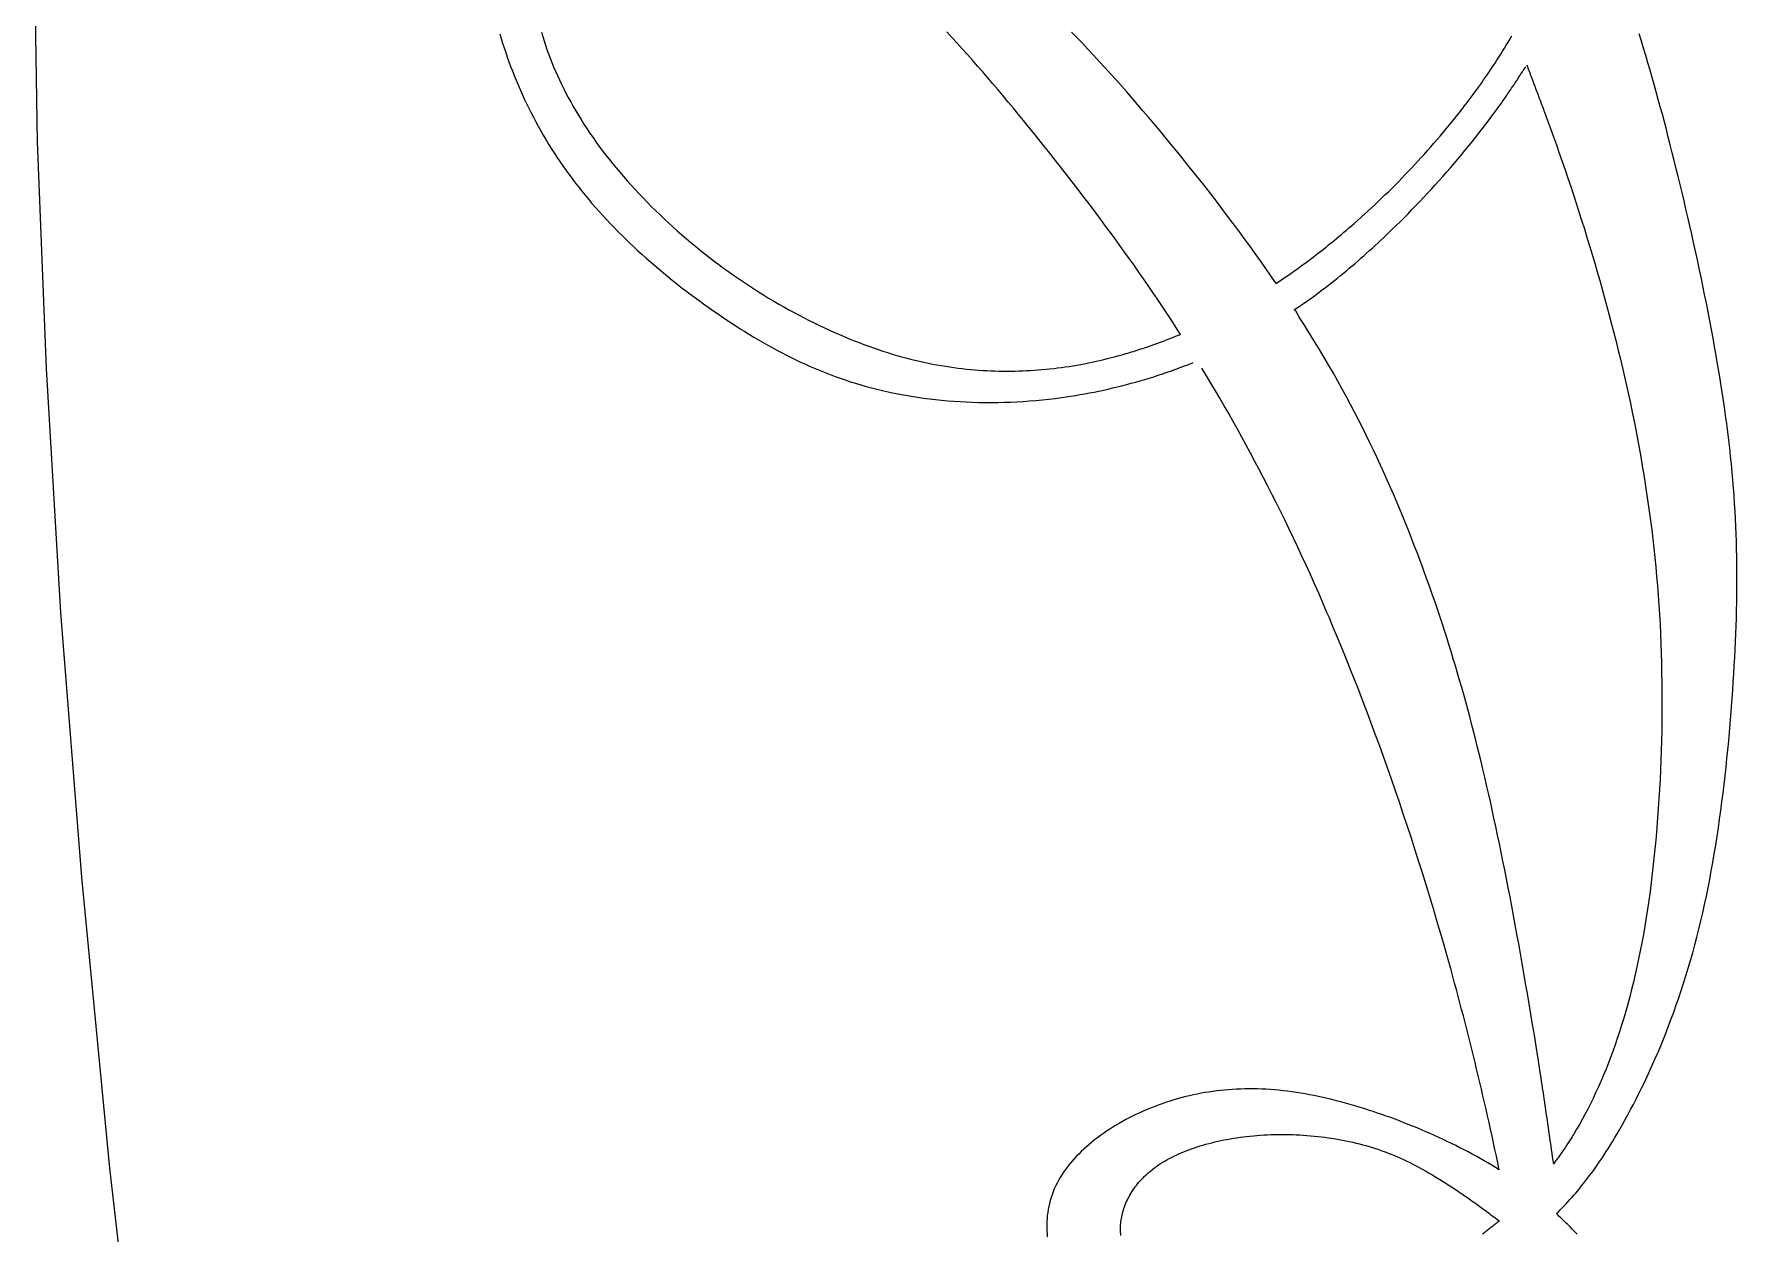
# Model space of a CAD drawing. Extents: x 13 to 113, y 0 to 127.
# Drawn here: x 28.73 to 47.96, y 47.43 to 60.98 of the extents above; entities that cross this region are included whole.
import ezdxf

# ---------------------------------------------------------------- set-up
doc = ezdxf.new("R2010")
doc.units = 0
doc.layers.add('Layer_1', color=7, linetype='CONTINUOUS')

msp = doc.modelspace()

# ---------------------------------------------------------------- linework, layer by layer
at = {"layer": 'Layer_1', "color": 7}
for points in [[(36.923415, 0.325351), (36.923415, 0.325351), (35.082586, 11.264713), (33.564243, 20.492892), (32.333419, 28.215808), (31.35515, 34.639394), (30.594424, 39.969557), (30.016261, 44.412231), (29.585688, 48.173336), (29.267701, 51.458798), (29.032102, 54.446412), (28.867885, 57.201492), (28.768825, 59.761226), (28.728668, 62.162804)], [(33.987454, 60.978971), (34.003145, 60.926597), (34.01943, 60.874126), (34.036385, 60.821595), (34.053935, 60.76905), (34.07208, 60.71652), (34.090819, 60.664056), (34.11008, 60.611689), (34.129935, 60.559471), (34.150385, 60.507431), (34.171355, 60.455615), (34.193664, 60.402333), (34.216569, 60.349326), (34.240067, 60.296603), (34.264161, 60.244146), (34.28885, 60.191965), (34.314134, 60.14006), (34.340012, 60.088429), (34.366486, 60.037058), (34.393628, 59.985963), (34.421366, 59.935143), (34.449773, 59.884583), (34.478701, 59.834291), (34.508297, 59.784259), (34.538489, 59.734495), (34.56935, 59.684991), (34.600806, 59.635755), (34.632931, 59.586779), (34.665651, 59.538063), (34.69904, 59.4896), (34.733024, 59.441398), (34.767678, 59.393455), (34.802926, 59.345766), (34.838844, 59.298329), (34.875431, 59.251153), (34.912687, 59.204222), (34.950538, 59.157544), (34.989059, 59.111111), (35.028248, 59.064931), (35.068107, 59.018997), (35.108636, 58.973315), (35.149833, 58.927879), (35.1917, 58.882696), (35.234161, 58.837773), (35.277218, 58.79311), (35.32087, 58.748722), (35.365116, 58.70461), (35.409883, 58.660794), (35.45517, 58.617277), (35.500978, 58.574064), (35.547307, 58.531156), (35.594082, 58.488568), (35.641377, 58.446307), (35.689044, 58.404381), (35.737158, 58.362804), (35.785643, 58.32157), (35.834574, 58.280699), (35.883877, 58.240193), (35.933478, 58.200059), (35.983376, 58.160312), (36.033646, 58.120944), (36.084139, 58.081977), (36.134929, 58.043412), (36.186017, 58.005264), (36.237328, 57.967524), (36.288862, 57.930216), (36.340545, 57.893339), (36.39245, 57.856908), (36.444505, 57.820931), (36.496708, 57.785407), (36.548986, 57.750345), (36.601412, 57.715758), (36.652203, 57.682778), (36.703142, 57.650259), (36.75423, 57.618215), (36.805467, 57.586648), (36.856852, 57.555571), (36.90846, 57.524993), (36.960292, 57.494928), (37.012346, 57.465383), (37.064624, 57.436366), (37.117199, 57.407892), (37.169997, 57.379961), (37.223093, 57.352603), (37.276486, 57.32581), (37.330177, 57.299597), (37.384239, 57.273971), (37.438599, 57.248947), (37.493405, 57.224534), (37.548583, 57.200745), (37.604133, 57.177588), (37.660054, 57.155071), (37.716422, 57.1332), (37.773236, 57.111999), (37.83057, 57.091467), (37.888351, 57.07162), (37.946652, 57.052456), (38.005399, 57.033999), (38.064667, 57.016249), (38.12453, 56.999227), (38.184913, 56.982934), (38.245891, 56.967377), (38.309621, 56.952065), (38.373871, 56.937557), (38.438791, 56.923859), (38.504231, 56.910972), (38.570192, 56.898903), (38.636673, 56.887651), (38.703674, 56.877226), (38.771122, 56.867625), (38.839016, 56.858858), (38.907357, 56.850923), (38.976143, 56.843859), (39.045301, 56.837612), (39.114831, 56.832184), (39.184659, 56.827647), (39.254858, 56.823929), (39.325355, 56.821103), (39.396075, 56.819096), (39.467092, 56.81798), (39.538333, 56.817719), (39.609796, 56.818326), (39.681408, 56.819813), (39.753169, 56.822193), (39.825079, 56.82539), (39.897138, 56.82948), (39.96927, 56.834463), (40.041477, 56.840338), (40.113759, 56.847105), (40.18604, 56.854801), (40.258322, 56.863398), (40.330604, 56.872894), (40.383402, 56.880405), (40.436126, 56.888399), (40.488849, 56.896869), (40.541499, 56.905807), (40.594149, 56.915214), (40.646724, 56.925082), (40.699224, 56.935397), (40.751651, 56.946165), (40.804003, 56.957379), (40.856206, 56.969039), (40.908335, 56.981115), (40.960315, 56.993631), (41.012147, 57.00657), (41.063904, 57.019926), (41.115512, 57.033698), (41.166972, 57.047879), (41.218283, 57.062469), (41.269371, 57.077454), (41.32031, 57.092832), (41.371026, 57.108597), (41.421593, 57.124749), (41.471938, 57.141273), (41.522059, 57.158183), (41.571957, 57.175458), (41.621632, 57.193097), (41.671084, 57.211093), (41.720312, 57.229438), (41.769244, 57.248141), (41.817878, 57.267185)], [(34.457566, 60.996103), (34.471919, 60.94802), (34.487089, 60.89975), (34.503077, 60.851302), (34.519883, 60.802691), (34.537507, 60.753923), (34.556024, 60.705014), (34.575359, 60.655964), (34.595585, 60.606787), (34.61663, 60.557499), (34.638493, 60.508106), (34.661249, 60.458617), (34.684822, 60.409046), (34.709288, 60.359401), (34.734646, 60.309689), (34.760822, 60.259925), (34.78789, 60.210116), (34.815851, 60.160263), (34.844704, 60.110394), (34.874449, 60.060511), (34.905087, 60.010621), (34.936617, 59.960745), (34.96904, 59.910877), (35.002355, 59.861045), (35.036562, 59.811244), (35.071662, 59.761487), (35.107728, 59.71179), (35.144687, 59.66216), (35.182538, 59.612611), (35.221282, 59.563167), (35.260843, 59.513841), (35.301223, 59.46465), (35.34242, 59.415622), (35.384436, 59.366772), (35.427195, 59.318109), (35.470698, 59.269661), (35.51487, 59.221443), (35.559785, 59.173471), (35.60537, 59.125774), (35.65155, 59.07836), (35.698399, 59.031251), (35.745843, 58.984468), (35.793882, 58.938028), (35.842442, 58.891945), (35.891522, 58.846249), (35.941197, 58.800946), (35.991318, 58.75606), (36.041885, 58.711606), (36.092973, 58.667605), (36.144433, 58.62408), (36.196339, 58.581045), (36.248616, 58.538517), (36.301266, 58.496516), (36.354213, 58.455066), (36.407531, 58.414173), (36.461148, 58.373868), (36.514987, 58.334158), (36.569124, 58.29508), (36.625268, 58.255355), (36.681636, 58.216314), (36.738227, 58.177964), (36.794966, 58.140307), (36.851855, 58.10334), (36.908892, 58.067073), (36.966077, 58.031505), (37.023337, 57.996643), (37.080672, 57.962488), (37.138006, 57.929039), (37.195415, 57.896312), (37.252824, 57.864298), (37.310158, 57.833006), (37.367493, 57.80245), (37.424753, 57.772615), (37.481938, 57.743517), (37.538975, 57.715162), (37.595938, 57.687536), (37.652752, 57.660661), (37.709342, 57.634529), (37.765785, 57.609149), (37.821929, 57.58452), (37.877851, 57.560656), (37.933549, 57.537552), (37.98895, 57.515213), (38.044053, 57.49364), (38.098785, 57.47284), (38.153145, 57.452822), (38.207133, 57.433576), (38.260749, 57.415119), (38.313994, 57.397443), (38.366792, 57.380547), (38.419218, 57.364411), (38.471199, 57.349025), (38.522807, 57.334375), (38.574044, 57.320447), (38.624908, 57.307232), (38.675401, 57.294717), (38.725597, 57.282886), (38.775421, 57.271731), (38.824947, 57.261238), (38.874176, 57.2514), (38.923032, 57.242201), (38.971592, 57.23362), (39.019854, 57.225663), (39.067819, 57.218301), (39.11556, 57.211534), (39.163004, 57.205361), (39.210151, 57.19971), (39.257074, 57.194653), (39.303775, 57.190117), (39.350178, 57.186101), (39.396357, 57.182606), (39.442314, 57.179632), (39.488122, 57.177178), (39.533707, 57.17517), (39.579069, 57.173608), (39.624282, 57.172493), (39.669347, 57.171849), (39.714188, 57.171639), (39.758881, 57.171849), (39.803424, 57.172479), (39.847819, 57.17352), (39.892066, 57.175007), (39.936238, 57.176866), (39.980261, 57.179171), (40.02421, 57.181923), (40.068085, 57.185046), (40.111885, 57.188615), (40.155537, 57.192557), (40.199188, 57.196944), (40.242765, 57.201778), (40.286268, 57.206983), (40.329696, 57.212635), (40.373125, 57.218733), (40.416553, 57.225202), (40.459907, 57.232118), (40.503261, 57.23948), (40.546615, 57.247229), (40.589969, 57.255394), (40.633323, 57.263976), (40.676752, 57.272981), (40.72018, 57.282403), (40.763683, 57.292249), (40.80726, 57.302511), (40.850837, 57.31319), (40.894489, 57.324285), (40.938214, 57.335811), (40.982089, 57.347746), (41.026038, 57.360106), (41.036672, 57.363155), (41.057643, 57.369252), (41.078613, 57.375425), (41.099658, 57.381671), (41.120703, 57.388066), (41.141748, 57.394536), (41.162793, 57.40108), (41.183912, 57.407698), (41.205031, 57.414465), (41.226151, 57.421307), (41.24727, 57.428223), (41.268464, 57.435287), (41.289657, 57.442426), (41.310851, 57.44964), (41.332045, 57.456927), (41.353238, 57.464364), (41.374432, 57.471867), (41.3957, 57.479467), (41.416968, 57.487163), (41.438236, 57.494949), (41.459504, 57.502832), (41.480772, 57.510804), (41.50204, 57.518872), (41.523308, 57.52703), (41.544576, 57.535284), (41.565919, 57.543628), (41.587261, 57.552061), (41.608603, 57.56059), (41.629946, 57.569216), (41.651288, 57.577924), (41.67263, 57.586729), (41.674497, 57.586765)], [(41.674497, 57.586765), (41.622665, 57.667077), (41.570611, 57.746835), (41.518408, 57.826049), (41.466055, 57.904717), (41.413555, 57.982861), (41.360905, 58.060474), (41.308181, 58.137574), (41.255309, 58.214167), (41.202287, 58.290257), (41.149192, 58.365851), (41.095947, 58.440957), (41.042629, 58.515586), (40.989235, 58.589741), (40.935768, 58.663428), (40.882226, 58.736662), (40.82861, 58.809442), (40.774919, 58.881775), (40.721154, 58.953677), (40.667389, 59.025156), (40.61355, 59.09621), (40.559711, 59.166848), (40.505797, 59.237085), (40.451883, 59.30692), (40.39797, 59.376361), (40.344056, 59.445422), (40.290142, 59.514112), (40.236154, 59.58243), (40.182241, 59.650384), (40.128327, 59.71798), (40.074413, 59.785235), (40.016856, 59.856795), (39.959298, 59.927953), (39.901741, 59.998703), (39.844183, 60.069029), (39.786626, 60.138916), (39.729068, 60.208357), (39.671511, 60.277329), (39.613953, 60.345825), (39.556321, 60.413838), (39.498615, 60.481338), (39.440909, 60.548318), (39.383128, 60.614769), (39.325273, 60.680678), (39.267344, 60.746029), (39.20934, 60.810807), (39.151188, 60.875005), (39.092961, 60.938593), (39.034585, 61.001579)], [(42.753745, 58.162229), (42.695518, 58.246724), (42.636473, 58.331339), (42.576685, 58.416027), (42.516227, 58.500721), (42.455175, 58.585376), (42.393527, 58.66993), (42.331359, 58.754327), (42.268745, 58.838513), (42.205759, 58.922432), (42.142401, 59.006026), (42.078745, 59.089236), (42.014867, 59.172012), (41.95084, 59.254298), (41.886664, 59.336033), (41.822414, 59.417164), (41.758164, 59.497635), (41.693913, 59.577384), (41.629812, 59.656365), (41.565859, 59.734517), (41.502129, 59.811785), (41.438623, 59.888107), (41.375488, 59.963435), (41.312725, 60.037709), (41.250334, 60.110883), (41.188463, 60.182882), (41.127188, 60.253661), (41.066432, 60.323162), (41.006347, 60.391331), (40.947004, 60.458109), (40.888406, 60.523445), (40.821925, 60.596827), (40.756484, 60.668298), (40.692011, 60.737918), (40.62843, 60.805775), (40.565742, 60.871936), (40.503871, 60.936469), (40.442744, 60.999455)], [(42.753745, 58.162229), (42.783862, 58.18221), (42.813979, 58.20237), (42.844022, 58.222716), (42.873991, 58.243241), (42.903885, 58.263959), (42.933779, 58.284847), (42.963599, 58.305915), (42.993345, 58.32716), (43.023016, 58.348577), (43.052687, 58.370172), (43.082284, 58.391946), (43.111806, 58.413891), (43.141254, 58.436006), (43.170628, 58.458293), (43.200001, 58.480751), (43.229301, 58.50338), (43.258526, 58.526172), (43.287676, 58.549136), (43.316827, 58.572263), (43.345903, 58.595546), (43.374905, 58.619001), (43.403832, 58.642618), (43.432685, 58.666393), (43.461539, 58.69033), (43.490317, 58.714424), (43.519022, 58.738674), (43.547652, 58.763088), (43.576282, 58.787643), (43.604837, 58.812361), (43.633319, 58.837228), (43.673847, 58.87299), (43.712888, 58.907859), (43.751854, 58.943018), (43.790672, 58.978467), (43.829341, 59.014199), (43.867862, 59.050213), (43.906308, 59.086503), (43.944605, 59.123068), (43.982754, 59.1599), (44.020754, 59.197015), (44.058605, 59.234397), (44.096307, 59.27204), (44.133786, 59.309951), (44.171191, 59.348114), (44.208373, 59.386538), (44.245406, 59.425215), (44.282291, 59.464144), (44.318952, 59.503326), (44.355465, 59.542747), (44.391754, 59.582412), (44.427895, 59.622316), (44.463813, 59.662457), (44.499582, 59.702837), (44.535127, 59.743439), (44.57045, 59.78428), (44.60555, 59.825351), (44.640501, 59.866645), (44.675229, 59.908155), (44.709659, 59.94988), (44.743941, 59.991821), (44.777999, 60.033978), (44.789079, 60.047825), (44.811537, 60.07609), (44.833921, 60.104468), (44.85623, 60.132971), (44.878465, 60.161609), (44.900625, 60.190395), (44.922711, 60.219345), (44.944648, 60.248466), (44.966586, 60.277772), (44.988449, 60.307272), (45.010237, 60.336988), (45.031951, 60.366927), (45.053591, 60.397096), (45.075231, 60.427518), (45.096796, 60.458201), (45.118288, 60.489151), (45.139779, 60.520391), (45.161195, 60.551921), (45.182612, 60.583764), (45.203955, 60.615926), (45.225297, 60.648423), (45.246565, 60.681262), (45.267833, 60.714466), (45.289101, 60.748033), (45.310369, 60.78198), (45.331563, 60.816322), (45.352756, 60.851072), (45.37395, 60.886246), (45.395144, 60.921844), (45.416337, 60.957888)], [(45.919504, 47.661257), (45.940996, 47.682696), (45.962561, 47.704485), (45.984126, 47.726645), (46.005766, 47.749192), (46.027406, 47.772171), (46.04912, 47.795595), (46.070909, 47.819503), (46.092772, 47.843902), (46.114709, 47.868844), (46.136721, 47.894343), (46.158807, 47.920422), (46.181042, 47.947111), (46.203351, 47.974433), (46.225734, 48.002423), (46.248266, 48.031105), (46.270947, 48.060509), (46.293703, 48.090656), (46.316607, 48.121569), (46.339659, 48.153285), (46.362861, 48.185826), (46.386211, 48.219216), (46.40971, 48.25349), (46.433358, 48.288664), (46.457228, 48.324768), (46.481248, 48.36183), (46.50549, 48.399882), (46.529882, 48.438946), (46.554496, 48.47905), (46.579334, 48.520218), (46.604394, 48.562471), (46.635181, 48.615411), (46.665224, 48.668135), (46.69549, 48.722383), (46.725979, 48.778126), (46.756691, 48.835334), (46.787478, 48.894022), (46.818413, 48.954145), (46.849423, 49.015688), (46.880432, 49.078644), (46.911516, 49.142984), (46.942526, 49.208692), (46.973536, 49.27576), (47.004396, 49.344168), (47.035109, 49.413898), (47.065672, 49.484916), (47.096087, 49.55722), (47.126204, 49.63078), (47.156098, 49.705591), (47.185695, 49.781628), (47.21492, 49.858877), (47.243848, 49.937314), (47.272329, 50.016924), (47.300364, 50.097693), (47.327953, 50.179601), (47.355096, 50.262621), (47.381644, 50.346748), (47.407671, 50.431958), (47.433103, 50.518235), (47.457866, 50.605556), (47.48196, 50.693915), (47.505385, 50.783278), (47.528066, 50.873634), (47.550077, 50.965029), (47.571345, 51.057303), (47.59187, 51.150393), (47.611725, 51.24425), (47.630911, 51.338799), (47.649427, 51.433994), (47.667275, 51.529769), (47.684453, 51.626059), (47.701036, 51.722816), (47.717024, 51.819974), (47.732343, 51.917473), (47.747067, 52.015256), (47.761196, 52.11326), (47.77473, 52.211423), (47.787744, 52.309694), (47.800162, 52.40801), (47.812061, 52.506303), (47.823438, 52.604528), (47.834295, 52.702612), (47.844632, 52.800503), (47.854448, 52.898138), (47.863743, 52.995455), (47.872593, 53.092404), (47.880996, 53.188916), (47.888878, 53.28494), (47.896315, 53.380408), (47.903007, 53.475258), (47.9097, 53.569443), (47.915649, 53.662892), (47.921598, 53.75554), (47.926804, 53.847383), (47.932009, 53.938425), (47.936471, 54.028731), (47.940933, 54.118355), (47.944651, 54.207349), (47.947626, 54.295771), (47.9506, 54.383687), (47.952831, 54.471138), (47.954318, 54.558187), (47.955806, 54.644884), (47.956549, 54.731297), (47.956914, 54.817472), (47.956765, 54.903465), (47.956073, 54.989339), (47.954586, 55.075145), (47.953099, 55.160934), (47.950868, 55.246769), (47.947893, 55.332705), (47.944175, 55.418794), (47.940457, 55.505094), (47.935995, 55.591666), (47.93079, 55.678556), (47.924841, 55.765826), (47.918148, 55.853538), (47.910712, 55.941738), (47.902829, 56.030477), (47.894277, 56.119824), (47.885056, 56.209828), (47.875166, 56.300547), (47.864606, 56.392032), (47.853303, 56.484352), (47.841256, 56.577539), (47.82854, 56.671543), (47.815154, 56.766302), (47.801099, 56.861742), (47.78645, 56.957805), (47.771205, 57.054422), (47.75544, 57.151524), (47.73908, 57.249052), (47.7222, 57.346937), (47.704873, 57.445105), (47.687026, 57.543504), (47.668732, 57.642058), (47.650067, 57.740703), (47.63103, 57.839374), (47.611621, 57.938005), (47.59184, 58.036528), (47.571762, 58.134878), (47.551386, 58.232996), (47.530787, 58.330801), (47.509891, 58.428238), (47.488772, 58.525243), (47.467504, 58.621741), (47.446087, 58.717669), (47.424522, 58.812963), (47.402807, 58.907561), (47.381019, 59.001389), (47.35923, 59.094386), (47.337367, 59.186481), (47.315504, 59.277612), (47.293642, 59.367715), (47.271853, 59.456718), (47.249395, 59.547512), (47.226937, 59.637145), (47.204479, 59.725699), (47.182096, 59.813256), (47.159638, 59.899898), (47.137106, 59.985701), (47.114499, 60.070756), (47.091818, 60.155132), (47.068989, 60.238921), (47.04601, 60.322194), (47.022883, 60.405032), (46.999533, 60.487531), (46.97596, 60.569752), (46.952163, 60.651787), (46.92807, 60.733712), (46.903678, 60.815615), (46.87899, 60.897575), (46.853929, 60.979664)], [(42.955204, 57.861507), (42.991642, 57.885906), (43.027857, 57.91052), (43.063849, 57.935336), (43.099618, 57.960366), (43.135164, 57.985605), (43.170486, 58.011053), (43.205586, 58.036701), (43.240463, 58.062557), (43.275191, 58.088614), (43.309695, 58.114872), (43.344051, 58.141331), (43.378184, 58.167982), (43.412169, 58.194835), (43.446004, 58.221881), (43.479616, 58.249121), (43.51308, 58.276553), (43.546395, 58.304172), (43.579561, 58.331977), (43.612579, 58.359975), (43.645522, 58.388159), (43.678316, 58.416521), (43.710962, 58.445077), (43.743459, 58.473803), (43.775881, 58.502716), (43.808155, 58.531807), (43.840355, 58.561069), (43.87248, 58.59051), (43.904456, 58.620121), (43.936358, 58.649911), (43.968186, 58.679865), (44.015779, 58.725093), (44.061587, 58.769176), (44.107172, 58.813593), (44.152608, 58.858345), (44.197821, 58.903425), (44.242885, 58.948816), (44.287652, 58.994513), (44.332196, 59.040507), (44.376517, 59.086791), (44.420615, 59.13335), (44.464415, 59.180184), (44.507918, 59.227271), (44.551197, 59.274619), (44.594105, 59.322204), (44.63679, 59.370027), (44.679103, 59.418066), (44.721118, 59.466328), (44.762762, 59.514798), (44.804108, 59.563455), (44.845083, 59.612304), (44.885685, 59.661332), (44.925916, 59.710539), (44.965775, 59.759901), (45.005262, 59.809413), (45.044303, 59.859073), (45.082972, 59.908867), (45.121195, 59.958779), (45.158972, 60.008811), (45.196303, 60.058955), (45.233187, 60.109202), (45.269625, 60.159524), (45.274831, 60.166976), (45.285688, 60.182138), (45.296545, 60.197316), (45.307328, 60.212501), (45.318036, 60.227693), (45.328744, 60.242893), (45.339378, 60.258108), (45.350012, 60.27333), (45.360572, 60.288568), (45.371132, 60.303812), (45.381617, 60.319072), (45.392102, 60.334338), (45.402513, 60.34962), (45.412924, 60.364917), (45.423261, 60.380221), (45.433523, 60.39554), (45.443785, 60.410874), (45.453973, 60.426222), (45.464161, 60.441578), (45.474348, 60.456957), (45.484462, 60.472343), (45.494575, 60.487751), (45.504614, 60.503174), (45.514654, 60.518612), (45.524618, 60.534065), (45.534583, 60.549532), (45.544473, 60.565015), (45.554364, 60.58052), (45.56418, 60.596039), (45.573996, 60.611574)], [(45.583745, 60.62712), (45.590438, 60.609429), (45.59713, 60.591731), (45.603823, 60.574032), (45.610516, 60.556333), (45.617209, 60.538627), (45.623901, 60.520914), (45.630594, 60.503193), (45.637287, 60.485472), (45.643979, 60.467737), (45.650672, 60.450001), (45.657365, 60.43225), (45.664058, 60.414492), (45.67075, 60.396734), (45.677443, 60.378961), (45.684136, 60.361181), (45.690829, 60.343386), (45.697521, 60.325583), (45.704214, 60.307773), (45.710907, 60.289948), (45.7176, 60.272115), (45.724292, 60.254276), (45.730985, 60.236421), (45.737678, 60.218559), (45.74437, 60.200674), (45.751063, 60.182782), (45.757756, 60.164875), (45.764449, 60.146954), (45.771141, 60.129017), (45.777834, 60.111066), (45.784527, 60.0931), (45.818214, 60.001739), (45.851677, 59.909943), (45.884918, 59.817714), (45.917935, 59.725065), (45.95073, 59.632006), (45.983301, 59.538558), (46.015649, 59.444721), (46.0477, 59.350516), (46.079453, 59.255944), (46.110983, 59.161023), (46.142142, 59.065771), (46.173003, 58.970192), (46.203566, 58.874293), (46.233832, 58.778096), (46.263727, 58.681607), (46.293249, 58.584837), (46.322474, 58.487806), (46.351327, 58.390511), (46.379808, 58.292975), (46.407843, 58.195209), (46.435507, 58.097222), (46.462724, 57.999022), (46.489495, 57.900624), (46.515894, 57.802041), (46.541847, 57.703285), (46.567354, 57.604368), (46.59234, 57.505295), (46.61688, 57.406088), (46.640899, 57.306753), (46.664473, 57.207296), (46.687525, 57.107724), (46.710058, 57.008026), (46.732069, 56.908193), (46.75356, 56.808198), (46.774531, 56.708026), (46.794906, 56.607662), (46.814762, 56.507082), (46.834022, 56.406275), (46.852687, 56.305213), (46.870832, 56.20389), (46.888382, 56.102278), (46.905337, 56.00037), (46.921697, 55.898134), (46.937387, 55.795562), (46.952483, 55.692634), (46.966984, 55.589331), (46.980816, 55.48563), (46.994052, 55.381528), (47.00662, 55.276987), (47.018518, 55.172005), (47.029747, 55.066552), (47.040307, 54.960622), (47.050123, 54.854187), (47.059269, 54.74723), (47.067747, 54.639746), (47.075481, 54.531694), (47.082173, 54.423081), (47.088123, 54.313866), (47.093328, 54.204049), (47.09779, 54.093597), (47.101508, 53.982505), (47.104483, 53.874572), (47.106713, 53.766169), (47.108201, 53.657362), (47.109688, 53.548221), (47.110127, 53.438819), (47.109881, 53.329212), (47.109138, 53.219464), (47.10765, 53.109653), (47.10542, 52.999849), (47.102445, 52.890106), (47.098727, 52.780494), (47.094265, 52.671081), (47.08906, 52.561945), (47.08311, 52.453133), (47.076418, 52.344724), (47.068981, 52.236785), (47.061248, 52.129375), (47.052844, 52.022577), (47.043772, 51.916437), (47.03403, 51.811035), (47.023619, 51.706432), (47.012539, 51.602704), (47.00079, 51.499906), (46.988371, 51.398112), (46.975283, 51.297385), (46.961526, 51.197797), (46.947099, 51.099408), (46.932003, 51.002289), (46.916313, 50.906509), (46.899953, 50.81213), (46.882923, 50.719198), (46.865225, 50.627617), (46.846931, 50.537487), (46.827969, 50.448794), (46.808411, 50.361535), (46.788258, 50.275689), (46.767511, 50.191256), (46.746169, 50.108219), (46.724231, 50.026566), (46.701699, 49.946291), (46.678646, 49.867385), (46.654999, 49.789833), (46.63083, 49.713626), (46.606142, 49.638753), (46.580932, 49.5652), (46.555203, 49.492963), (46.528952, 49.422035), (46.502256, 49.352394), (46.475038, 49.284046), (46.447375, 49.216955), (46.419266, 49.151136), (46.39071, 49.086558), (46.361634, 49.023223), (46.332186, 48.961129), (46.302292, 48.900247), (46.271951, 48.840571), (46.241239, 48.782098), (46.210155, 48.724816), (46.178625, 48.668709), (46.146723, 48.613769), (46.114449, 48.559981), (46.110731, 48.554032), (46.103294, 48.542008), (46.095858, 48.530043), (46.088422, 48.518137), (46.080985, 48.506291), (46.073549, 48.494497), (46.066038, 48.482762), (46.058527, 48.471095), (46.051017, 48.459471), (46.043506, 48.447908), (46.035995, 48.436411), (46.028484, 48.424967), (46.020899, 48.413567), (46.013314, 48.402234), (46.005729, 48.390953), (45.99807, 48.379739), (45.99041, 48.368577), (45.982751, 48.357459), (45.975091, 48.346409), (45.967432, 48.335411), (45.959698, 48.324464), (45.951964, 48.313577), (45.94423, 48.30275), (45.936497, 48.291967), (45.928688, 48.281237), (45.92088, 48.270565), (45.913072, 48.259954), (45.905264, 48.249387), (45.897456, 48.238879), (45.889573, 48.228423)], [(45.887595, 48.218032), (45.881646, 48.260077), (45.875697, 48.302018), (45.869748, 48.343863), (45.863799, 48.38561), (45.857849, 48.427247), (45.8519, 48.468786), (45.845951, 48.510214), (45.840002, 48.551538), (45.834053, 48.592758), (45.828104, 48.633859), (45.822155, 48.674848), (45.816206, 48.715733), (45.810257, 48.756499), (45.804308, 48.797147), (45.798358, 48.837675), (45.792409, 48.878084), (45.78646, 48.918374), (45.780511, 48.958546), (45.774562, 48.998583), (45.768613, 49.038494), (45.762664, 49.078279), (45.756715, 49.117937), (45.750766, 49.157461), (45.744817, 49.196852), (45.738868, 49.236116), (45.732918, 49.275238), (45.726969, 49.314227), (45.72102, 49.353075), (45.715071, 49.391781), (45.709122, 49.430346), (45.689267, 49.553212), (45.669486, 49.674642), (45.649705, 49.794648), (45.629999, 49.913269), (45.610367, 50.030518), (45.590735, 50.146422), (45.571103, 50.261015), (45.551545, 50.374309), (45.531988, 50.486332), (45.51243, 50.597107), (45.492872, 50.706668), (45.47324, 50.815027), (45.453608, 50.922216), (45.433976, 51.028254), (45.41427, 51.133163), (45.394564, 51.236982), (45.374783, 51.339718), (45.354928, 51.441409), (45.334998, 51.542069), (45.314994, 51.641729), (45.294916, 51.740409), (45.274764, 51.838129), (45.254537, 51.934925), (45.234161, 52.030818), (45.213711, 52.125827), (45.193112, 52.219973), (45.172439, 52.313296), (45.151617, 52.405808), (45.130647, 52.497537), (45.109527, 52.588506), (45.088259, 52.678754), (45.067512, 52.765332), (45.046616, 52.851285), (45.025497, 52.936643), (45.004228, 53.021434), (44.982737, 53.105685), (44.961023, 53.189432), (44.939086, 53.272702), (44.916926, 53.355523), (44.894468, 53.437926), (44.871787, 53.519942), (44.848808, 53.601594), (44.825533, 53.682913), (44.801959, 53.763936), (44.778088, 53.844681), (44.75392, 53.925183), (44.72938, 54.00548), (44.704543, 54.085584), (44.679333, 54.165541), (44.653752, 54.245361), (44.627799, 54.325091), (44.601475, 54.404752), (44.574704, 54.48438), (44.547561, 54.564002), (44.519972, 54.643635), (44.491937, 54.723326), (44.463456, 54.803095), (44.434528, 54.882978), (44.405154, 54.962991), (44.37526, 55.04318), (44.34492, 55.123562), (44.314059, 55.204177), (44.282603, 55.285121), (44.250627, 55.366314), (44.218055, 55.447769), (44.184815, 55.529496), (44.150905, 55.611494), (44.116326, 55.693789), (44.081077, 55.776389), (44.045085, 55.859291), (44.00835, 55.94251), (43.97087, 56.026063), (43.932573, 56.109957), (43.893458, 56.194197), (43.85345, 56.278795), (43.81255, 56.363761), (43.770683, 56.449113), (43.727924, 56.534851), (43.684198, 56.620986), (43.639431, 56.70753), (43.593698, 56.794499), (43.546849, 56.881888), (43.498958, 56.969719), (43.449953, 57.057999), (43.399832, 57.146735), (43.348521, 57.235943), (43.29602, 57.325626), (43.242329, 57.415801), (43.187374, 57.506469), (43.131156, 57.597648), (43.073598, 57.689346), (43.014702, 57.781572), (43.013215, 57.784249), (43.011727, 57.786926), (43.01024, 57.789603), (43.008753, 57.79228), (43.007266, 57.794957), (43.005778, 57.797634), (43.004291, 57.800311), (43.002804, 57.802988), (43.001316, 57.805665), (42.999829, 57.808343), (42.998342, 57.81102), (42.996855, 57.813697), (42.995367, 57.816374), (42.99388, 57.819051), (42.992393, 57.821728), (42.990906, 57.824405), (42.989418, 57.827082), (42.987931, 57.829759), (42.986444, 57.832436), (42.984956, 57.835113), (42.983469, 57.837791), (42.981982, 57.840468), (42.980495, 57.843145), (42.979007, 57.845822), (42.97752, 57.848499), (42.976033, 57.851176), (42.974546, 57.853853), (42.973058, 57.85653), (42.971571, 57.859207), (42.970084, 57.861884)], [(45.272302, 48.156662), (45.256463, 48.233027), (45.240475, 48.309319), (45.224338, 48.385537), (45.207978, 48.461675), (45.191469, 48.537739), (45.174811, 48.613719), (45.158005, 48.689625), (45.14105, 48.765451), (45.123947, 48.841198), (45.106694, 48.916866), (45.089293, 48.992453), (45.071669, 49.067956), (45.053896, 49.14338), (45.035974, 49.218724), (45.017904, 49.293983), (44.999685, 49.369157), (44.981317, 49.444251), (44.9628, 49.519255), (44.944135, 49.594185), (44.925247, 49.669019), (44.906284, 49.743773), (44.887098, 49.818441), (44.867764, 49.893019), (44.84828, 49.967512), (44.828648, 50.041915), (44.808868, 50.116234), (44.788938, 50.190456), (44.76886, 50.264597), (44.748633, 50.338641), (44.728257, 50.412603), (44.688473, 50.555144), (44.649432, 50.692596), (44.60987, 50.829673), (44.569863, 50.966354), (44.529334, 51.102603), (44.48836, 51.238381), (44.446939, 51.373671), (44.405073, 51.50844), (44.36276, 51.642646), (44.320001, 51.776274), (44.27687, 51.909284), (44.233367, 52.041646), (44.189492, 52.173334), (44.145246, 52.304312), (44.100628, 52.434554), (44.055712, 52.564034), (44.010425, 52.692703), (43.96484, 52.82055), (43.918957, 52.947534), (43.872852, 53.073628), (43.826449, 53.198802), (43.779823, 53.323018), (43.732899, 53.446258), (43.685827, 53.568482), (43.638532, 53.689662), (43.591013, 53.80977), (43.543346, 53.928772), (43.495456, 54.046633), (43.447417, 54.163337), (43.399304, 54.278838), (43.350967, 54.393114), (43.327989, 54.446975), (43.28114, 54.555759), (43.234142, 54.663397), (43.18707, 54.769905), (43.139849, 54.875307), (43.092553, 54.979609), (43.045109, 55.082844), (42.997516, 55.185018), (42.949775, 55.286165), (42.901959, 55.386285), (42.853995, 55.485413), (42.805881, 55.583553), (42.757619, 55.680734), (42.709283, 55.776969), (42.660798, 55.872283), (42.612164, 55.966684), (42.563381, 56.060201), (42.51445, 56.152849), (42.46537, 56.244646), (42.416141, 56.335604), (42.366764, 56.425756), (42.317237, 56.515102), (42.267562, 56.603682), (42.217739, 56.691491), (42.167766, 56.778568), (42.117571, 56.864918), (42.067227, 56.950571), (42.016734, 57.035535), (41.966092, 57.119838), (41.915227, 57.203487)], [(45.272302, 48.156662), (45.230584, 48.182429), (45.188197, 48.20804), (45.14514, 48.233472), (45.101489, 48.258711), (45.057317, 48.283749), (45.01255, 48.308579), (44.967262, 48.333186), (44.921529, 48.357563), (44.875349, 48.381694), (44.828723, 48.405572), (44.78165, 48.429197), (44.734206, 48.45254), (44.686465, 48.4756), (44.638352, 48.49837), (44.590015, 48.520828), (44.541381, 48.542974), (44.492524, 48.564792), (44.443444, 48.586276), (44.394216, 48.60741), (44.344838, 48.628187), (44.295312, 48.648593), (44.245786, 48.668619), (44.196185, 48.688258), (44.14651, 48.707489), (44.096835, 48.72631), (44.047235, 48.744715), (43.997634, 48.762681), (43.948182, 48.780209), (43.898805, 48.797283), (43.849576, 48.813896), (43.797001, 48.831155), (43.744649, 48.847872), (43.692445, 48.864039), (43.640465, 48.879648), (43.588708, 48.894684), (43.5371, 48.909155), (43.485714, 48.923047), (43.434478, 48.936358), (43.383464, 48.949074), (43.332599, 48.961195), (43.281958, 48.972714), (43.231465, 48.983616), (43.181195, 48.9939), (43.131074, 49.003568), (43.081176, 49.012603), (43.031426, 49.021006), (42.9819, 49.028755), (42.932523, 49.035894), (42.883368, 49.042363), (42.834363, 49.048164), (42.78558, 49.053295), (42.736946, 49.057756), (42.688461, 49.061549), (42.640199, 49.064598), (42.592086, 49.066978), (42.544195, 49.068688), (42.496454, 49.069655), (42.448861, 49.069905), (42.401491, 49.069428), (42.35427, 49.068238), (42.307198, 49.066305), (42.261911, 49.063702), (42.216772, 49.06043), (42.171856, 49.056489), (42.127089, 49.051952), (42.082545, 49.046747), (42.038225, 49.040872), (41.994127, 49.034328), (41.950252, 49.027189), (41.906601, 49.019418), (41.863173, 49.01103), (41.819967, 49.002017), (41.777059, 48.992394), (41.734449, 48.982177), (41.692062, 48.971364), (41.649972, 48.959957), (41.608179, 48.94797), (41.566684, 48.935402), (41.525487, 48.922262), (41.484587, 48.908564), (41.444059, 48.894301), (41.403828, 48.879488), (41.363895, 48.864132), (41.324333, 48.84824), (41.285143, 48.831806), (41.246326, 48.814851), (41.20788, 48.797376), (41.169805, 48.779387), (41.132103, 48.760893), (41.094772, 48.741908), (41.057888, 48.72241), (41.020111, 48.701722), (40.982855, 48.680521), (40.946045, 48.658806), (40.909756, 48.636594), (40.873987, 48.613891), (40.838813, 48.590697), (40.804233, 48.567019), (40.770324, 48.542888), (40.737009, 48.518281), (40.704363, 48.493221), (40.672461, 48.467721), (40.641303, 48.441768), (40.610888, 48.415384), (40.581217, 48.388576), (40.552364, 48.361359), (40.524403, 48.333725), (40.49726, 48.30569), (40.47101, 48.277254), (40.445652, 48.24843), (40.42126, 48.219235), (40.397836, 48.189668), (40.375452, 48.159737), (40.35411, 48.129433), (40.333809, 48.098796), (40.314548, 48.067808), (40.296404, 48.036494), (40.279449, 48.004845), (40.263609, 47.972876), (40.24896, 47.940602), (40.2355, 47.908016), (40.22323, 47.875139), (40.212224, 47.841995), (40.202408, 47.808621), (40.193782, 47.775038), (40.186345, 47.741285), (40.179653, 47.707382), (40.174447, 47.673383), (40.169985, 47.63931), (40.167011, 47.605184), (40.16478, 47.571051), (40.164036, 47.536933), (40.164103, 47.502867), (40.164847, 47.468883), (40.167078, 47.435003), (40.170052, 47.401271)], [(41.001654, 47.415342), (40.999423, 47.434282), (40.997936, 47.453267), (40.997192, 47.472304), (40.996902, 47.491371), (40.997163, 47.510475), (40.997906, 47.529609), (40.999394, 47.548758), (41.001624, 47.567921), (41.003855, 47.587092), (41.00683, 47.606271), (41.010548, 47.625434), (41.014266, 47.64459), (41.018728, 47.663732), (41.023934, 47.682843), (41.029139, 47.701932), (41.035088, 47.720977), (41.041781, 47.739984), (41.049217, 47.758947), (41.056802, 47.77788), (41.064908, 47.796746), (41.073534, 47.815545), (41.082681, 47.834262), (41.092348, 47.85289), (41.10261, 47.871429), (41.113393, 47.889864), (41.124696, 47.908195), (41.136595, 47.926399), (41.149013, 47.944492), (41.162027, 47.96245), (41.175561, 47.980268), (41.18969, 47.997944), (41.204414, 48.015464), (41.219659, 48.032828), (41.235498, 48.050021), (41.251933, 48.067043), (41.268962, 48.083879), (41.286586, 48.100529), (41.304805, 48.116986), (41.323619, 48.133227), (41.343028, 48.149267), (41.363106, 48.165077), (41.383779, 48.180663), (41.405048, 48.196019), (41.426985, 48.21113), (41.449517, 48.225995), (41.472718, 48.2406), (41.496589, 48.254945), (41.521129, 48.269015), (41.546264, 48.282817), (41.572068, 48.296329), (41.598468, 48.309558), (41.625536, 48.322497), (41.653199, 48.335139), (41.681383, 48.347476), (41.710162, 48.359515), (41.739535, 48.371228), (41.76943, 48.382635), (41.799844, 48.393723), (41.83078, 48.404483), (41.862161, 48.414909), (41.894063, 48.425), (41.926411, 48.434757), (41.959206, 48.444171), (41.992446, 48.453236), (42.026133, 48.461944), (42.060266, 48.470288), (42.094771, 48.478274), (42.129647, 48.485897), (42.164896, 48.49311), (42.200516, 48.499951), (42.236434, 48.506421), (42.272723, 48.512519), (42.30931, 48.518245), (42.346195, 48.523525), (42.383376, 48.528433), (42.420781, 48.532969), (42.458484, 48.537059), (42.496409, 48.540703), (42.534558, 48.543975), (42.574194, 48.546875), (42.614053, 48.549329), (42.654135, 48.551337), (42.694365, 48.552898), (42.734745, 48.554014), (42.775199, 48.554672), (42.815801, 48.554888), (42.856478, 48.55466), (42.89723, 48.55398), (42.937981, 48.552864), (42.978807, 48.551302), (43.019632, 48.549295), (43.060384, 48.546841), (43.101135, 48.54394), (43.141812, 48.540594), (43.182414, 48.536802), (43.222943, 48.532637), (43.263322, 48.528027), (43.303553, 48.52297), (43.343635, 48.517467), (43.383568, 48.511518), (43.423278, 48.505197), (43.462766, 48.49843), (43.50203, 48.491217), (43.540996, 48.483587), (43.579665, 48.475541), (43.618037, 48.467071), (43.656111, 48.458177), (43.693814, 48.448866), (43.731144, 48.43914), (43.768177, 48.428967), (43.804839, 48.418377), (43.841128, 48.407342), (43.877194, 48.395867), (43.912963, 48.383932), (43.948509, 48.371528), (43.983832, 48.358648), (44.019006, 48.345293), (44.054031, 48.331439), (44.088982, 48.317087), (44.123859, 48.302214), (44.158661, 48.286828), (44.193463, 48.270907), (44.228266, 48.25445), (44.263142, 48.23745), (44.298093, 48.219886), (44.333118, 48.201756), (44.368292, 48.183046), (44.40369, 48.163749), (44.439235, 48.143856), (44.475004, 48.123354), (44.511071, 48.102242), (44.547435, 48.080506), (44.584096, 48.058137), (44.621129, 48.035122), (44.658534, 48.011467), (44.696385, 47.987142), (44.734682, 47.962149), (44.773426, 47.936478), (44.81269, 47.910116), (44.82734, 47.900196), (44.842064, 47.890187), (44.856862, 47.880081), (44.871735, 47.869886), (44.886607, 47.859601), (44.901555, 47.849235), (44.916576, 47.838779), (44.931672, 47.828234), (44.946842, 47.817623), (44.962012, 47.806914), (44.977257, 47.796132), (44.992576, 47.785282), (45.007895, 47.77435), (45.023288, 47.763345), (45.038681, 47.752272), (45.054149, 47.741132), (45.069691, 47.729918), (45.085233, 47.718637), (45.100775, 47.707289), (45.116391, 47.695882), (45.132008, 47.684415), (45.147698, 47.672881), (45.163389, 47.661295), (45.17908, 47.649657), (45.194771, 47.63796), (45.210461, 47.626211), (45.226226, 47.614416), (45.241992, 47.60257), (45.257757, 47.59068), (45.273522, 47.578737), (45.274221, 47.579167)], [(45.274221, 47.579167), (45.264851, 47.571419), (45.255407, 47.563715), (45.245963, 47.556048), (45.236518, 47.548418), (45.227074, 47.540825), (45.21763, 47.53327), (45.208186, 47.525759), (45.198742, 47.518278), (45.189223, 47.510842), (45.179705, 47.503406), (45.170186, 47.496044), (45.160667, 47.488682), (45.151149, 47.481394), (45.14163, 47.474106), (45.132112, 47.466893), (45.122593, 47.45968), (45.113075, 47.452541), (45.103556, 47.445476), (45.094038, 47.438412), (45.084519, 47.431347)], [(46.153311, 47.428294), (46.138141, 47.444141), (46.122897, 47.459943), (46.107652, 47.475701), (46.092333, 47.491414), (46.07694, 47.507075), (46.061472, 47.522691), (46.04593, 47.53827), (46.030314, 47.553805), (46.014549, 47.569295), (45.998709, 47.584733), (45.982795, 47.600133), (45.966733, 47.615482), (45.950596, 47.630786), (45.934385, 47.646053), (45.918025, 47.661268)]]:
    msp.add_lwpolyline(points, dxfattribs=at)

doc.saveas('drawing.dxf')
